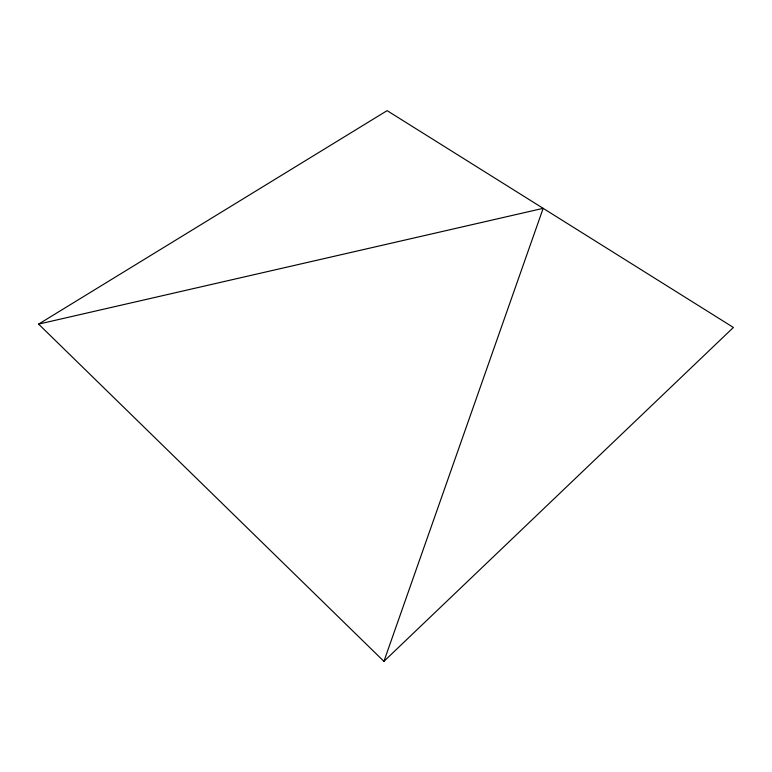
<?xml version="1.0" encoding="UTF-8"?>
<svg xmlns="http://www.w3.org/2000/svg" width="772" height="772" viewBox="0 0 772 772"><rect width="100%" height="100%" fill="white"/><g stroke="black" fill="none" stroke-linecap="round" stroke-linejoin="round"><path stroke-width="1.16" d="M383.916 661.353L543.16 208.344L38.6 324.115L383.916 661.353L733.4 327.453L387.119 110.647L38.6 324.115"/></g></svg>
